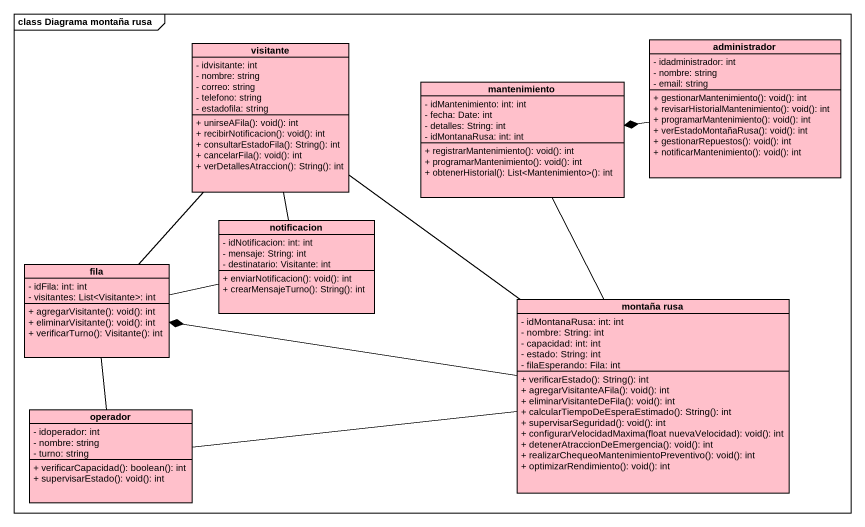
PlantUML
@startuml
mainframe class Diagrama montaña rusa
hide circle
hide empty members
skinparam classAttributeIconSize 0
class visitante #FFC0CB {
  - idvisitante: int
  - nombre: string
  - correo: string
  - telefono: string
  - estadofila: string
  + unirseAFila(): void(): int
  + recibirNotificacion(): void(): int
  + consultarEstadoFila(): String(): int
  + cancelarFila(): void(): int
  + verDetallesAtraccion(): String(): int
}
class administrador #FFC0CB {
  - idadministrador: int
  - nombre: string
  - email: string
  + gestionarMantenimiento(): void(): int
  + revisarHistorialMantenimiento(): void(): int
  + programarMantenimiento(): void(): int
  + verEstadoMontañaRusa(): void(): int
  + gestionarRepuestos(): void(): int
  + notificarMantenimiento(): void(): int
}
class mantenimiento #FFC0CB {
  - idMantenimiento: int: int
  - fecha: Date: int
  - detalles: String: int
  - idMontanaRusa: int: int
  + registrarMantenimiento(): void(): int
  + programarMantenimiento(): void(): int
  + obtenerHistorial(): List<Mantenimiento>(): int
}
class notificacion #FFC0CB {
  - idNotificacion: int: int
  - mensaje: String: int
  - destinatario: Visitante: int
  + enviarNotificacion(): void(): int
  + crearMensajeTurno(): String(): int
}
class fila #FFC0CB {
  - idFila: int: int
  - visitantes: List<Visitante>: int
  + agregarVisitante(): void(): int
  + eliminarVisitante(): void(): int
  + verificarTurno(): Visitante(): int
}
class "montaña rusa" as montaña_rusa #FFC0CB {
  - idMontanaRusa: int: int
  - nombre: String: int
  - capacidad: int: int
  - estado: String: int
  - filaEsperando: Fila: int
  + verificarEstado(): String(): int
  + agregarVisitanteAFila(): void(): int
  + eliminarVisitanteDeFila(): void(): int
  + calcularTiempoDeEsperaEstimado(): String(): int
  + supervisarSeguridad(): void(): int
  + configurarVelocidadMaxima(float nuevaVelocidad): void(): int
  + detenerAtraccionDeEmergencia(): void(): int
  + realizarChequeoMantenimientoPreventivo(): void(): int
  + optimizarRendimiento(): void(): int
}
class operador #FFC0CB {
  - idoperador: int
  - nombre: string
  - turno: string
  + verificarCapacidad(): boolean(): int
  + supervisarEstado(): void(): int
}
visitante -- fila
visitante -- montaña_rusa
administrador -left-* mantenimiento
mantenimiento -- montaña_rusa
notificacion -up- visitante
notificacion -left- fila
montaña_rusa -left-* fila
operador -up- fila
operador -right- montaña_rusa
@enduml
